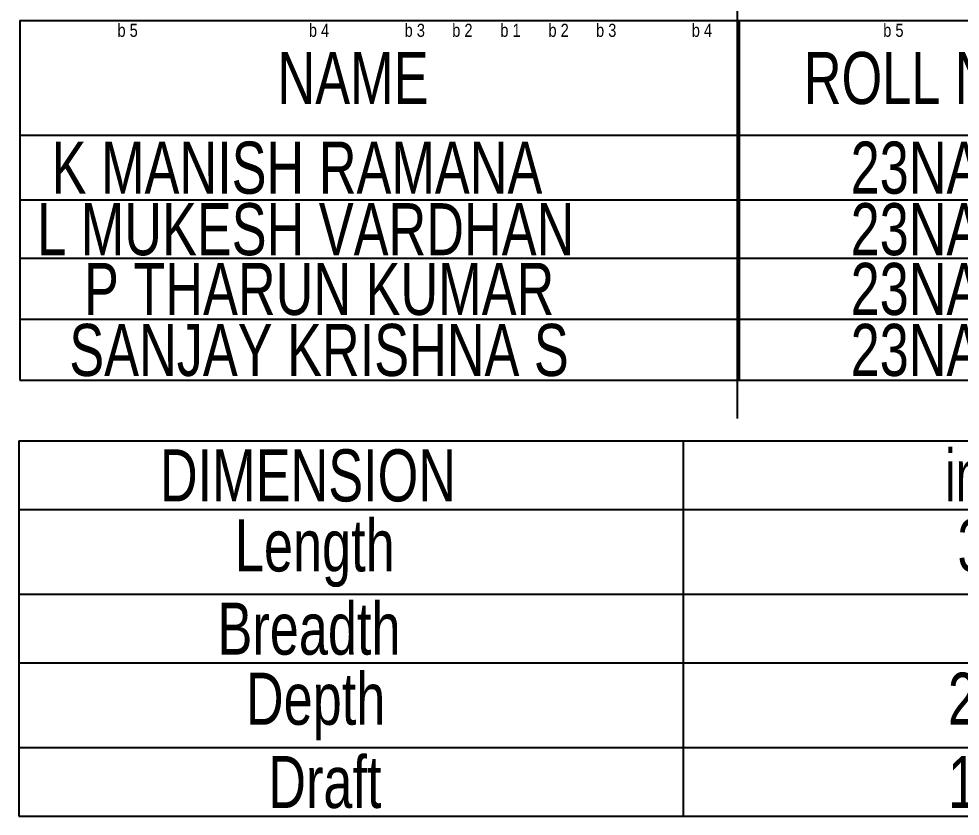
# Model space of a CAD drawing. Header units: millimetres. Extents: x -190954 to 154095, y 101 to 64253.
# Drawn here: x 236.22 to 264.91, y 100.51 to 124.81 of the extents above; entities that cross this region are included whole.
import ezdxf

# ---------------------------------------------------------------- set-up
doc = ezdxf.new("R2010")
doc.units = ezdxf.units.MM
doc.layers.add('GRID', color=179, linetype='Continuous')
doc.layers.add('WL20', color=179, linetype='Continuous')
doc.styles.add('SLDTEXTSTYLE0', font='TXT', dxfattribs={"width": 0.75})
doc.styles.add('SLDTEXTSTYLE1', font='TXT', dxfattribs={"width": 0.6875})
doc.styles.add('SLDTEXTSTYLE7', font='TXT', dxfattribs={"width": 0.833333})
doc.dimstyles.new('SLDDIMSTYLE1', dxfattribs={"dimtxt": 3.175, "dimasz": 3.302, "dimexe": 0, "dimexo": 0.0625, "dimgap": 0.79375, "dimtad": 0, "dimtih": 1, "dimtoh": 1, "dimlfac": 1500, "dimrnd": 1e-09, "dimzin": 4, "dimdsep": 46, "dimtxsty": 'SLDTEXTSTYLE0', "dimsah": 1, "dimcen": 0.09, "dimadec": 0, "dimazin": 1, "dimtfac": 1, "dimtmove": 0, "dimatfit": 0, "dimfxl": 0, "dimfrac": 2, "dimtolj": 1, "dimtzin": 12, "dimarcsym": 0})

# ---------------------------------------------------------------- blocks, each defined once
blk = doc.blocks.new('SW_TABLEANNOTATION_0')
at = {"layer": 'WL20', "color": 0}
for p, q in [((0, 0), (0, -3.495)), ((0, 0), (21.921, 0)), ((21.921, 0), (21.921, -3.495)), ((21.921, 0), (40.058, 0)), ((0, -3.495), (0, -5.463)), ((0, -3.495), (21.921, -3.495)), ((21.921, -3.495), (21.921, -5.463)), ((21.921, -3.495), (40.058, -3.495)), ((0, -5.463), (0, -7.247)), ((0, -5.463), (21.921, -5.463)), ((21.921, -5.463), (21.921, -7.247)), ((21.921, -5.463), (40.058, -5.463)), ((0, -7.247), (0, -9.106)), ((0, -7.247), (21.921, -7.247)), ((21.921, -7.247), (21.921, -9.106)), ((21.921, -7.247), (40.058, -7.247)), ((0, -9.106), (0, -10.965)), ((0, -9.106), (21.921, -9.106)), ((21.921, -9.106), (21.921, -10.965)), ((21.921, -9.106), (40.058, -9.106)), ((0, -10.965), (21.921, -10.965)), ((21.921, -10.965), (40.058, -10.965))]:
    blk.add_line(p, q, dxfattribs=at)
at = {"layer": 'WL20', "color": 0, "char_height": 1.5875, "attachment_point": 1, "style": 'SLDTEXTSTYLE0'}
for s, insert in [('NAME', (7.853, -0.959)), ('ROLL NUMBER', (23.89, -0.959)), ('K MANISH RAMANA', (0.971, -3.691)), ('23NA10021', (25.317, -3.691)), ('L MUKESH VARDHAN', (0.53, -5.567)), ('23NA10022', (25.317, -5.567)), ('P THARUN KUMAR', (1.957, -7.388)), ('23NA10033', (25.317, -7.388)), ('SANJAY KRISHNA S', (1.509, -9.247)), ('23NA10040', (25.317, -9.247))]:
    blk.add_mtext(s, dxfattribs=dict(at, insert=insert))
blk = doc.blocks.new('SW_TABLEANNOTATION_1')
at = {"layer": 'WL20', "color": 0}
for p, q in [((0, 0), (0, -2.091)), ((0, 0), (20.242, 0)), ((20.242, 0), (20.242, -2.091)), ((20.242, 0), (40.484, 0)), ((0, -2.091), (0, -4.667)), ((0, -2.091), (20.242, -2.091)), ((20.242, -2.091), (20.242, -4.667)), ((20.242, -2.091), (40.484, -2.091)), ((0, -4.667), (0, -6.764)), ((0, -4.667), (20.242, -4.667)), ((20.242, -4.667), (20.242, -6.764)), ((20.242, -4.667), (40.484, -4.667)), ((0, -6.764), (0, -9.34)), ((0, -6.764), (20.242, -6.764)), ((20.242, -6.764), (20.242, -9.34)), ((20.242, -6.764), (40.484, -6.764)), ((0, -9.34), (0, -11.437)), ((0, -9.34), (20.242, -9.34)), ((20.242, -9.34), (20.242, -11.437)), ((20.242, -9.34), (40.484, -9.34)), ((0, -11.437), (20.242, -11.437)), ((20.242, -11.437), (40.484, -11.437))]:
    blk.add_line(p, q, dxfattribs=at)
at = {"layer": 'WL20', "color": 0, "char_height": 1.5875, "attachment_point": 1}
for s, insert, style in [('DIMENSION', (4.299, -0.257), 'SLDTEXTSTYLE0'), ('in m', (28.221, -0.257), 'SLDTEXTSTYLE1'), ('Length', (6.583, -2.391), 'SLDTEXTSTYLE0'), ('303', (28.603, -2.391), 'SLDTEXTSTYLE0'), ('Breadth', (6.055, -4.927), 'SLDTEXTSTYLE0'), ('Depth', (6.919, -7.064), 'SLDTEXTSTYLE0'), ('20.5', (28.311, -7.064), 'SLDTEXTSTYLE0'), ('Draft', (7.6, -9.6), 'SLDTEXTSTYLE0'), ('14.5', (28.311, -9.6), 'SLDTEXTSTYLE0')]:
    blk.add_mtext(s, dxfattribs=dict(at, insert=insert, style=style))
blk = doc.blocks.new('_D_3')
at = {"layer": 'WL20'}
for p, q in [((283.63, 136.813), (283.63, 143.163)), ((253.356, 136.813), (286.805, 136.813)), ((253.356, 125.147), (286.805, 125.147)), ((283.63, 125.147), (283.63, 118.797))]:
    blk.add_line(p, q, dxfattribs=at)
for points in [[(283.63, 136.813), (284.138, 140.115), (283.122, 140.115)], [(283.63, 125.147), (283.122, 121.845), (284.138, 121.845)]]:
    blk.add_solid(points, dxfattribs=at)
at = {"layer": 'WL20', "insert": (274.833, 132.78), "char_height": 3.175, "attachment_point": 1, "style": 'SLDTEXTSTYLE0'}
blk.add_mtext('17500.00', dxfattribs=at)

msp = doc.modelspace()

# ---------------------------------------------------------------- linework, layer by layer
at = {"layer": 'GRID', "color": 135}
msp.add_line((258.117767, 112.6275564), (258.117767, 142.312823), dxfattribs=at)

# ---------------------------------------------------------------- block references
at = {"layer": 'WL20'}
for name, p in [('SW_TABLEANNOTATION_0', (236.2510717, 124.7592207)), ('SW_TABLEANNOTATION_1', (236.2212598, 111.9443657))]:
    msp.add_blockref(name, p, dxfattribs=at)

# ---------------------------------------------------------------- texts
at = {"layer": 'GRID', "color": 255, "char_height": 0.39939133, "attachment_point": 1, "style": 'SLDTEXTSTYLE7'}
for s, insert in [('b 5', (239.226996, 124.6600444)), ('b 4', (245.0603293, 124.6600444)), ('b 3', (247.976996, 124.6600444)), ('b 2', (249.426996, 124.6600444)), ('b 1', (250.8936627, 124.6600444)), ('b 1', (250.8936627, 124.6600444)), ('b 2', (252.3603293, 124.6600444)), ('b 3', (253.8103293, 124.6600444)), ('b 4', (256.726996, 124.6600444)), ('b 5', (262.5603293, 124.6600444))]:
    msp.add_mtext(s, dxfattribs=dict(at, insert=insert))

# ---------------------------------------------------------------- dimensions: what is measured, and where the dimension line sits
at = {"layer": 'WL20'}
dim = msp.add_linear_dim(base=(283.6299198, 125.1466667), p1=(252.0861307, 136.8133333), p2=(252.0861307, 125.1466667), angle=90, dimstyle='SLDDIMSTYLE1', dxfattribs=at)
dim.commit()
dim.dimension.update_dxf_attribs({"geometry": '_D_3', "text_midpoint": (283.6299198, 131.2071873), "dimtype": 160})

doc.saveas('drawing.dxf')
